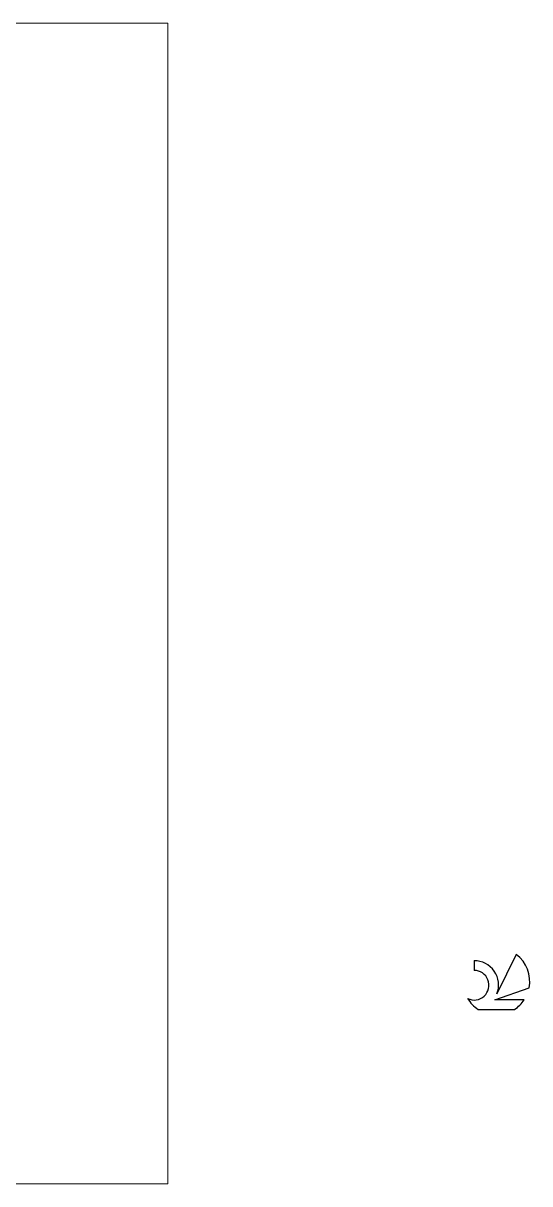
# Model space of a CAD drawing. Header units: millimetres. Extents: x -94 to 139, y -55 to 77.
# Drawn here: x 81.5 to 139.1, y -54.9 to 76.9 of the extents above; entities that cross this region are included whole.
import ezdxf

# ---------------------------------------------------------------- set-up
doc = ezdxf.new("R2010")
doc.units = ezdxf.units.MM
doc.header["$LTSCALE"] = 7.8
doc.layers.add('INFTOTAL', color=9, linetype='CONTINUOUS')
doc.layers.add('SK6', color=5, linetype='CONTINUOUS')

msp = doc.modelspace()

# ---------------------------------------------------------------- linework, layer by layer
at = {"layer": 'INFTOTAL', "color": 9, "linetype": 'CONTINUOUS', "lineweight": 18}
for p, q in [((97.9, 76.93), (-93.5, 76.93)), ((97.9, -54.93), (97.9, 76.93)), ((-93.5, -54.93), (97.9, -54.93))]:
    msp.add_line(p, q, dxfattribs=at)
at = {"layer": 'SK6', "color": 5, "linetype": 'CONTINUOUS', "lineweight": 25}
for p, q in [((137.53, -28.88), (135.34, -33.34)), ((132.74, -29.58), (132.74, -30.69)), ((135.08, -34.04), (139, -32.68)), ((138.44, -34.04), (135.08, -34.04)), ((133.2, -35.12), (137.34, -35.12))]:
    msp.add_line(p, q, dxfattribs=at)
for centre, radius, start, end in [((135.27, -31.93), 3.8, 348.7239, 53.4691), ((132.76, -32.35), 2.76, 338.9379, 90.4446), ((132.75, -32.37), 1.68, 243.4215, 90.3602), ((135.27, -31.93), 3.8, 210.5484, 236.978), ((135.27, -31.93), 3.8, 303.022, 326.3732)]:
    msp.add_arc(centre, radius, start, end, dxfattribs=at)

doc.saveas('drawing.dxf')
